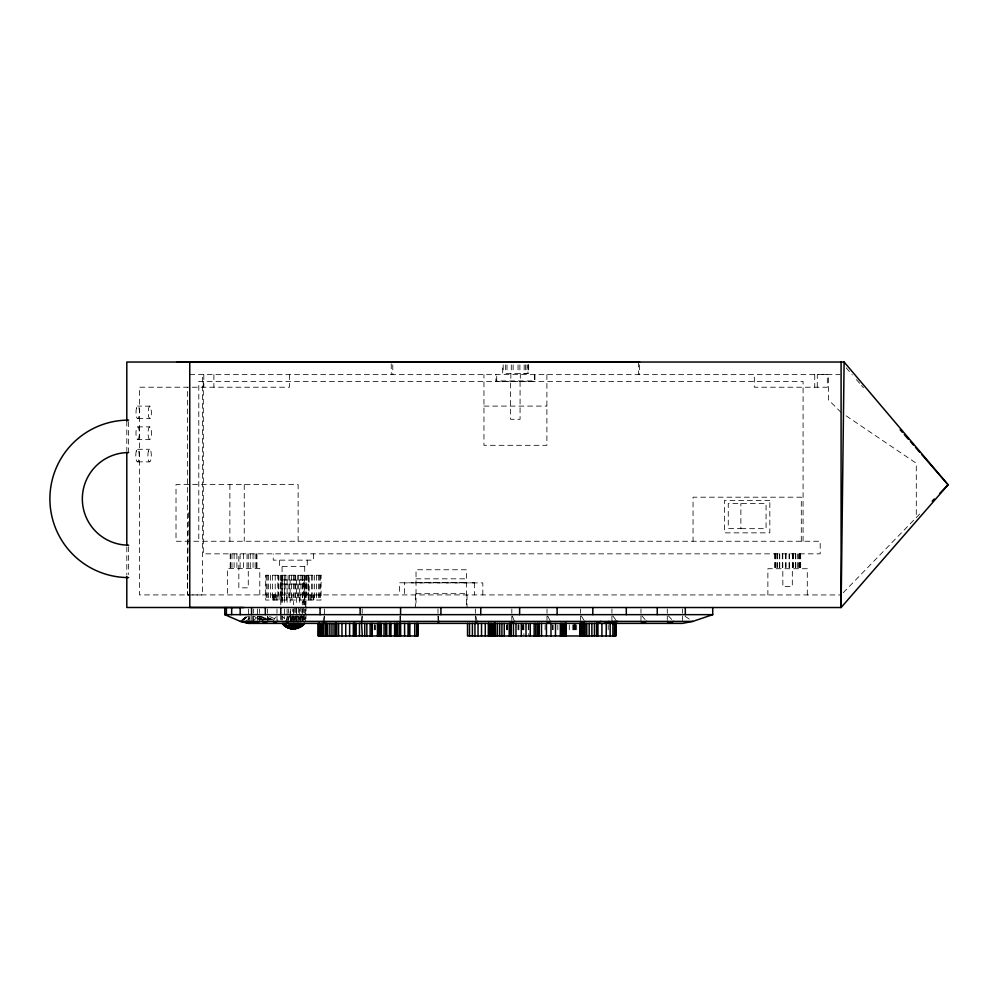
<?xml version="1.0" encoding="UTF-8"?>
<svg xmlns="http://www.w3.org/2000/svg" width="998" height="998" viewBox="0 0 998 998"><rect width="100%" height="100%" fill="white"/><g stroke="black" fill="none" stroke-linecap="round" stroke-linejoin="round"><path stroke-width="0.75" stroke-dasharray="4.99 3.74" d="M188.373 512.76L187.462 594.908L841.089 594.945M304.452 619.746L304.59 614.656M290.393 614.656L290.181 620.045L290.131 608.955M299.812 620.045L300.323 607.533M361.488 621.392L362.049 616.003M302.519 620.045L303.392 614.656L304.203 619.746M323.053 621.392L324.288 616.003M296.656 616.003L296.656 621.392L298.103 616.003M290.568 620.045L292.289 614.656L292.289 608.955M300.149 620.045L301.97 614.656M285.79 621.392L287.861 616.003M295.807 616.003L293.4 621.392L297.616 615.778M287.848 620.045L289.757 616.003M296.656 621.392L299.587 616.003M272.99 621.392L276.309 615.778M290.805 620.269L294.185 614.656L294.185 607.533M290.992 620.269L295.296 614.656M261.975 621.392L266.478 615.778M290.131 621.392L296.418 614.656M843.235 592.725L920.543 513.147M252.856 621.392L257.546 616.577M246.019 621.392L251.346 616.577M149.725 406.086L148.552 408.219L148.128 412.773L148.702 417.102L149.95 418.649L151.135 416.515L151.546 411.949L150.174 406.186L137.612 406.086M524.162 364.856L524.162 373.364L527.031 373.377L527.979 373.364L527.979 364.856M189.757 374.637L839.992 374.637M289.432 374.637L289.432 387.224L139.421 387.212L139.421 594.908L202.407 594.945L202.407 374.637M483.955 406.099L546.892 406.099M137.836 418.649L149.95 418.649M137.662 426.87L149.775 426.87M137.662 439.457A6.3 1.722 90 0 0 139.146 430.013A6.3 1.722 90 0 0 136.177 430.013A6.3 1.722 90 0 0 137.662 439.457L149.775 439.457A6.3 1.722 90 0 0 151.259 430.013A6.3 1.722 90 0 0 148.278 430.013A6.3 1.722 90 0 0 149.775 439.457M137.499 449.287L149.613 449.287M137.499 461.874L149.613 461.874M740.878 528.666L766.065 528.666L766.065 503.491L728.266 503.491L728.266 528.404L740.878 528.666L740.878 503.491M416.029 578.84L466.39 578.828M416.029 582.358L466.39 582.358M474.561 582.832L399.549 582.782L399.549 594.945M304.727 584.055L282.06 584.055L282.06 566.44M416.029 593.685L466.39 593.685M302.294 602.068L305.55 602.068M189.795 594.908L187.462 594.908L187.462 387.212M264.008 620.07L259.38 619.708L254.178 616.34M268.749 620.057L258.083 618.872L263.871 619.995M270.533 619.92L256.773 618.024L265.406 619.92M258.993 616.34L275.298 620.045M258.881 616.34L274.961 620.045M269.373 619.895L257.509 616.402L269.111 619.895M269.547 616.49L277.993 620.17M685.102 616.34L690.254 619.708M846.192 415.854L916.301 463.284L916.301 517.513M267.514 616.577L271.893 620.432M841.089 412.399L828.44 399.811L828.44 374.637M282.708 616.727L284.617 618.797L284.53 616.04M668.323 615.778L673.45 621.392M846.192 367.888L852.304 374.911M856.384 379.577L860.451 384.255M861.474 385.428L863.507 387.76M641.889 615.778L646.529 621.392M612.747 615.778L616.839 621.392M581.185 615.778L584.691 621.392M547.69 616.003L550.447 621.392M512.361 616.003L514.494 621.392M475.722 616.003L477.194 621.392M438.184 616.003L438.983 621.392M304.29 602.068L304.44 604.8M302.032 616.003L302.294 621.392M303.367 604.8L303.292 579.925M400.148 616.003L400.273 621.392M817.275 387.224L817.275 374.512L827.342 374.637L827.342 387.224L754.326 387.224L754.326 374.637M814.755 374.637L814.755 387.224M807.282 594.945L807.282 568.723L767.874 568.723L767.874 594.945M803.078 541.253L803.078 381.373L198.789 381.373L198.789 541.253M801.307 541.253L801.307 497.191L693.049 497.191L693.049 541.253M800.67 553.84L800.67 568.723M800.608 553.84L800.608 568.723M799.835 553.84L799.835 568.723M799.66 553.84L799.66 568.723M798.175 553.84L798.175 568.723M797.876 553.84L797.876 568.723M795.793 553.84L795.793 568.723M795.406 553.84L795.406 568.723M793.56 553.84L793.56 568.723M792.849 553.84L792.849 568.723M792.4 553.84L792.3 586.575L782.856 586.575L782.769 553.84M789.543 553.84L789.543 568.723M789.056 553.84L789.056 568.723M786.1 553.84L786.1 568.723M785.626 553.84L785.626 568.723M782.32 553.84L782.32 568.723M779.762 553.84L779.762 568.723M779.376 553.84L779.376 568.723M777.28 553.84L777.28 568.723M776.98 553.84L776.98 568.723M775.508 553.84L775.508 568.723M775.321 553.84L775.321 568.723M774.56 553.84L774.498 568.723M682.52 608.955L682.52 613.234M682.52 616.115L682.52 620.469M667.288 608.955L667.288 613.234M667.288 616.115L667.288 620.469M640.966 608.955L640.966 613.234M640.966 616.115L640.966 623.388M639.606 364.844L639.606 374.637M638.383 362.049L638.383 374.637M611.924 608.955L611.924 613.234M611.924 616.115L611.924 623.388M608.206 624.785L608.206 633.169M580.487 608.955L580.487 613.234M580.487 616.115L580.487 620.469M576.707 624.785L576.694 633.169M575.709 624.785L575.709 633.169M575.409 624.785L575.409 633.169M575.01 624.785L575.01 633.169M574.711 624.785L574.711 633.169M574.349 624.785L574.299 633.169M573.937 624.785L573.937 633.169M573.314 624.785L573.314 633.169M572.852 624.785L572.852 633.169M569.284 624.785L569.284 633.169M557.845 624.785L557.845 633.169M553.017 624.785L553.017 633.169M552.767 624.785L552.767 633.169M547.004 608.955L547.004 613.234M547.004 616.115L547.004 620.469M546.892 374.637L546.892 445.308L483.955 445.308L483.955 374.637M545.12 624.785L545.12 633.169M534.94 374.637L534.94 381.56L495.906 381.56L495.906 374.637M534.466 374.637L534.466 380.937L496.705 380.937L496.705 374.637M528.678 364.856L528.678 373.364L502.693 373.364L502.693 364.856M528.815 624.785L528.778 635.976M528.478 364.856L528.478 373.364M528.591 624.785L528.591 633.169M528.279 624.785L528.279 633.169M527.031 364.881L527.031 373.377M525.522 364.856L525.522 373.364M523.875 624.785L523.875 635.976M523.339 624.785L523.339 633.169M523.052 624.785L523.127 633.169M522.902 624.785L522.865 633.169M522.777 624.785L522.777 633.169M520.307 373.377L520.307 380.937M520.07 381.56L520.07 419.322L510.627 419.322L510.627 381.56M519.896 364.856L519.896 373.364M518.948 624.785L518.91 633.169M518.386 624.785L518.386 633.169M518.049 364.856L518.049 373.364M517.987 624.785L517.987 633.169M513.122 364.856L513.122 373.364M511.824 608.955L511.824 613.234M511.824 616.115L511.824 620.469M511.275 364.856L511.275 373.364M510.864 373.377L510.864 380.937M507.67 624.785L507.67 633.169M507.283 624.785L507.283 633.169M507.084 624.785L507.084 633.169M506.996 364.856L506.996 373.364M506.759 624.785L506.759 633.169M505.649 364.856L505.649 373.364M503.179 364.856L503.179 373.364M482.82 594.945L482.82 582.894L404.502 582.894L404.502 594.945M475.347 608.955L475.347 613.234M475.347 616.115L475.347 620.469M474.561 582.782L474.561 594.945M467.014 594.945L467.014 607.533M466.39 604.563L466.39 569.758L416.029 569.758L416.029 604.563M437.985 608.955L437.985 613.234M437.985 616.115L437.985 620.469M415.405 594.945L415.405 607.533M400.123 616.115L400.123 623.388M392.788 364.844L392.788 374.637M391.241 363.821L391.241 374.637M375.335 624.785L375.335 633.169M374.737 624.785L374.786 633.169M374.25 624.785L374.25 633.169M362.187 608.955L362.187 613.234M362.187 616.115L362.187 623.388M324.587 608.955L324.587 614.656M324.587 616.115L324.587 623.388M320.645 575.247L320.645 600.048M319.622 575.247L319.622 600.048M318.35 575.247L318.35 600.048M316.391 575.247L316.391 600.048M314.358 575.247L314.358 600.048M313.821 594.945L313.821 600.048M313.534 553.84L313.534 560.14L273.252 560.14L273.252 553.84M313.497 594.945L313.497 600.048M312.748 575.247L312.748 600.048M311.813 594.945L311.813 600.048M311.576 575.247L311.576 600.048M310.353 594.945L310.353 600.048M308.494 575.247L308.494 594.945M307.983 575.247L307.983 594.945M307.247 560.14L307.247 566.44L279.54 566.44L279.54 560.14M306.81 575.247L306.81 600.048M306.473 575.247L306.473 594.945M305.987 604.738L305.987 579.925L280.8 579.925L280.8 604.738M305.987 606.036L305.987 612.173M305.987 613.72L305.987 619.858M305.538 575.247L305.55 608.019M305.55 609.504L305.55 615.442M305.55 616.939L305.55 621.392M304.864 594.945L304.864 600.048M304.727 566.44L304.59 604.8M304.59 608.955L304.59 613.234M304.29 579.925L304.29 604.738M304.078 575.247L304.078 594.945M303.392 607.533L303.392 613.234M303.392 616.115L303.392 620.469M302.456 575.247L302.456 600.048M302.357 575.247L302.294 604.8M302.294 608.955L302.294 620.045M301.97 607.533L301.97 613.234M301.97 616.115L301.97 620.469M300.947 575.247L300.947 594.945M300.323 616.115L300.323 623.388M300.074 594.945L300.074 600.048M299.687 579.925L299.687 604.738M299.687 608.955L299.687 620.045M298.664 575.247L298.664 600.048M298.464 607.533L298.464 613.234M298.464 616.115L298.464 623.388M298.128 541.253L298.128 484.604L176.01 484.604L176.01 541.253L820.194 541.253L820.194 553.84L203.318 553.84L203.318 381.373M297.304 575.247L297.279 600.048M296.656 579.925L296.656 604.738M296.656 608.955L296.656 614.656M296.418 607.533L296.418 613.234M296.418 616.115L296.418 623.388M295.358 575.247L295.358 600.048M295.296 607.533L295.296 613.234M295.296 616.115L295.296 623.388M294.847 575.247L294.847 600.048M294.185 616.115L294.185 623.388M293.4 575.247L293.4 604.738M293.4 608.955L293.4 614.656M293.4 616.003L293.4 620.045M292.289 616.115L292.289 623.388M291.94 594.945L291.94 600.048M291.428 575.247L291.428 600.048M290.393 608.955L290.393 613.234M290.393 616.115L290.393 620.469M290.131 579.925L290.131 604.738M289.482 575.247L289.507 600.048M288.385 608.955L288.385 613.234M288.385 616.115L288.385 620.469M288.123 575.247L288.123 600.048M287.1 579.925L287.1 604.738M287.1 608.955L287.1 614.656M287.1 616.003L287.1 621.392M286.713 594.945L286.713 600.048M285.84 575.247L285.84 594.945M284.492 579.925L284.492 604.738M284.492 608.955L284.492 614.656M284.33 575.247L284.33 600.048M282.708 575.247L282.708 594.945M282.496 579.925L282.496 604.738M282.496 616.003L282.496 620.045M281.923 594.945L281.923 600.048M281.249 575.247L281.249 600.048M281.236 579.925L281.236 604.738M281.236 616.003L281.236 620.045M280.8 614.656L280.8 620.045M280.313 575.247L280.313 594.945M279.976 594.945L279.976 600.048M278.804 575.247L278.804 594.945M278.292 575.247L278.292 594.945M277.931 594.945L277.931 600.048L277.856 575.247M276.982 608.955L276.982 613.234M276.982 616.115L276.982 623.388M276.434 594.945L276.434 600.048M275.211 575.247L275.211 600.048M274.986 594.945L274.986 600.048M274.038 594.945L274.038 600.048M273.29 594.945L273.29 600.048M272.965 594.945L272.965 600.048M272.429 575.247L272.429 600.048M270.396 575.247L270.396 600.048M268.437 575.247L268.437 600.048M267.377 608.955L267.377 613.234M267.377 616.115L267.377 620.469M267.165 575.247L267.165 600.048M266.142 575.247L266.142 600.048M259.792 594.945L259.792 568.586L227.369 568.586L227.369 594.945M259.43 608.955L259.43 613.234M259.43 616.115L259.43 623.388M257.571 608.955L257.571 614.656M257.571 616.115L257.571 620.469M256.96 553.84L256.96 568.586M256.511 553.84L256.511 568.586M255.164 553.84L255.164 568.586M253.48 608.955L253.48 613.234M253.48 616.115L253.48 620.469M253.043 553.84L253.043 568.586M252.731 616.115L252.731 620.469M251.197 616.115L251.197 623.388M250.273 553.84L250.273 568.586M249.737 616.115L249.737 623.388M248.465 608.955L248.552 614.656M248.552 616.115L248.552 620.469M248.277 553.84L248.277 587.834L238.834 587.834L238.834 553.84M247.042 553.84L247.042 568.586M244.248 484.604L244.248 541.253M243.574 553.84L243.574 568.586M240.119 553.84L240.119 568.586M236.888 553.84L236.888 568.586M234.118 553.84L234.118 568.586M231.985 553.84L231.985 568.586M230.65 553.84L230.65 568.586M230.189 553.84L230.189 568.586M229.877 484.604L229.877 541.253M213.896 374.637L213.896 387.224M203.804 374.637L203.804 387.224M128.63 421.667L128.63 452.556M128.63 546.692L128.63 574.499M126.808 421.069L126.808 450.585M126.808 546.904L126.808 574.873M247.479 616.577L241.803 621.392L247.516 616.577M246.144 616.577L240.368 621.392L246.219 616.577M769.832 500.385L724.498 500.385L724.498 532.857L769.832 532.857L769.832 500.385M321.082 575.247L265.705 575.247L265.705 600.048L321.082 600.048L321.082 575.247M308.931 600.048L308.931 575.247L308.856 600.048M136.439 408.219A6.3 1.722 90 0 0 137.387 418.536A6.3 1.722 90 0 0 139.358 410.34A6.3 1.722 90 0 0 136.439 408.219M136.277 451.121A6.3 1.722 90 0 0 137.05 461.662A6.3 1.722 90 0 0 139.159 453.953A6.3 1.722 90 0 0 136.277 451.121M148.39 451.121A6.3 1.722 90 0 0 149.164 461.662A6.3 1.722 90 0 0 151.272 453.953A6.3 1.722 90 0 0 148.39 451.121"/><path stroke-width="1.5" d="M126.808 421.069L126.808 362.037L844.108 362.037L841.089 607.533L126.808 607.495L126.808 576.42M400.273 621.392L400.098 635.976M283.158 623.525C287.175 629.825 297.891 631.11 301.296 623.525L297.641 623.525C296.468 632.233 285.678 628.503 282.222 623.525L285.49 623.525C289.121 631.372 300.136 629.626 304.565 623.525L298.003 627.991L290.842 628.665L295.944 628.665M437.985 623.388L438.983 621.392M475.347 623.388L477.194 621.392M932.207 501.146L934.328 498.975M939.617 493.511L948.1 484.791L844.108 362.037M511.824 623.388L514.494 621.392M547.004 623.388L550.447 621.392M580.487 623.388L584.691 621.392M596.205 623.388L600.771 621.392M604.064 623.388L608.805 621.392M607.994 623.388L612.822 621.392M609.965 623.388L614.83 621.392M615.841 621.392L610.938 623.388L616.839 621.392M611.924 623.388L617.488 621.392M640.966 623.388L646.529 621.392M224.775 607.533L224.775 614.656L240.368 621.392L248.465 623.388L682.52 623.388L692.837 621.392L712.722 614.656L712.722 607.533M667.288 623.388L673.45 621.392M297.641 623.525L289.146 623.525L292.426 628.665L298.414 627.991L288.372 627.991L289.844 627.991M289.595 624.748L293.4 624.511M289.37 624.124L293.4 624M527.979 362.024L524.162 362.024M177.17 362.037L243.961 362.037M639.606 362.049L189.757 362.274M224.775 614.656L712.722 614.656M240.368 621.392L692.837 621.392M293.4 625.022L302.793 625.372L300.223 626.881L286.064 626.881L283.993 625.372L296.967 625.372L299.313 626.133L284.63 625.846M302.157 625.846L299.674 625.758M293.4 626.32L296.481 626.32M296.942 627.991L298.09 627.991M318.337 635.976L318.337 623.388L318.237 635.976L417.925 635.976L417.925 623.388M243.961 607.533L189.757 607.495L189.757 362.037M303.766 623.525L304.565 623.525M249.799 623.388L241.803 621.392L248.415 623.051M246.019 621.392L253.48 623.388M288.784 627.991L291.054 628.665M252.856 621.392L259.43 623.388M261.975 621.392L267.377 623.388M272.99 621.392L276.982 623.388M297.092 625.022L299.313 626.133M285.79 621.392L288.385 623.388M900.196 429.839L902.242 432.184M904.275 434.517L908.355 439.195M910.388 441.528L913.444 445.046M915.49 447.378L919.57 452.057M921.603 454.389L948.1 484.791L841.089 607.533L841.089 362.037M323.053 621.392L324.587 623.388M361.488 621.392L362.311 635.976M685.314 607.533L685.314 614.656M657.258 607.533L657.258 614.656M626.307 607.533L626.307 614.656M615.841 623.388L615.841 635.976L467.526 635.976L467.526 623.388M615.616 623.388L615.616 635.976M615.442 623.388L615.442 635.976M615.167 623.388L615.167 635.976M614.506 623.388L614.506 635.976M612.884 623.388L612.884 635.976M610.152 623.388L610.152 635.976M606.235 623.388L606.235 635.976M601.919 623.388L601.919 635.976M597.927 623.388L597.927 635.976M596.617 623.388L596.617 635.976M594.459 623.388L594.459 635.976M592.8 607.533L592.8 614.656M591.864 623.388L591.864 635.976M589.182 623.388L589.182 635.976M586.762 623.388L586.762 635.976M584.99 623.388L584.99 635.976M584.429 623.388L584.429 635.976M584.217 623.388L584.217 635.976M583.144 623.388L583.144 635.976M582.233 623.388L582.233 635.976M581.26 623.388L581.26 635.976M580.374 623.388L580.374 635.976M579.738 623.388L579.738 635.976M566.265 623.388L566.265 635.976M566.053 623.388L566.053 635.976M565.754 623.388L565.754 635.976M564.993 623.388L564.993 635.976M563.932 623.388L563.932 635.976M562.685 623.388L562.685 635.976M561.425 623.388L561.425 635.976M560.315 623.388L560.315 635.976M557.109 607.533L557.109 614.656M555.499 623.388L555.499 635.976M550.983 623.388L550.983 635.976M546.442 623.388L546.442 635.976M541.515 623.388L541.515 635.976M539.219 623.388L539.219 635.976M538.758 623.388L538.758 635.976M537.46 623.388L537.46 635.976M535.776 623.388L535.776 635.976M534.155 623.388L534.155 635.976M530.25 623.388L530.25 635.976M526.021 623.388L526.021 635.976M521.318 623.388L521.318 635.976M519.621 607.533L519.621 614.656M515.978 623.388L515.978 635.976M513.459 623.388L513.459 635.976M511.263 623.388L511.263 635.976M510.839 623.388L510.839 635.976M510.34 623.388L510.352 635.976M509.753 623.388L509.753 635.976M509.217 623.388L509.217 635.976M504.264 623.388L504.264 635.976M501.907 623.388L501.907 635.976M499.699 623.388L499.699 635.976M497.441 623.388L497.441 635.976M495.432 623.388L495.594 635.976M495.045 623.388L495.045 635.976M494.896 623.388L494.908 635.976M494.509 623.388L494.509 635.976M494.309 623.388L494.309 635.976M493.062 623.388L493.062 635.976M491.677 623.388L491.677 635.976M490.592 623.388L490.592 635.976M489.195 623.388L489.195 635.976M488.596 623.388L488.596 635.976M488.471 623.388L488.471 635.976M485.29 623.388L485.29 635.976M481.523 623.388L481.523 635.976M480.749 607.533L480.749 614.656M478.042 623.388L478.042 635.976M474.948 623.388L474.948 635.976M472.391 623.388L472.391 635.976M469.522 623.388L469.522 635.976M440.916 607.533L440.916 614.656M417.775 623.388L417.775 635.976M416.69 623.388L416.69 635.976M414.756 623.388L414.756 635.976M409.904 623.388L409.829 635.976M409.23 623.388L409.23 635.976M408.045 623.388L408.045 635.976M404.602 623.388L404.602 635.976M400.635 623.388L400.635 635.976M400.572 607.533L400.572 614.656M400.235 623.388L400.235 635.976M399.038 623.388L399.038 635.976M397.117 623.388L397.067 635.976M397.042 623.388L396.842 635.976M396.144 623.388L396.144 635.976M394.622 623.388L394.622 635.976M391.016 623.388L390.842 635.976M390.293 623.388L390.293 635.976M389.469 623.388L389.469 635.976M386.762 623.388L386.762 635.976M385.652 623.388L385.764 635.976M384.043 623.388L384.043 635.976M381.348 623.388L381.348 635.976M380.288 623.388L380.275 635.976M379.789 623.388L379.789 635.976M379.003 623.388L379.003 635.976M378.142 623.388L378.142 635.976M377.456 623.388L377.456 635.976M372.067 623.388L372.017 635.976M371.867 623.388L371.867 635.976M370.146 623.388L370.146 635.976M366.852 623.388L366.852 635.976M364.744 623.388L364.744 635.976M360.141 607.533L360.141 614.656M359.467 623.388L359.467 635.976M356.161 623.388L356.161 635.976M354.889 623.388L354.889 635.976M354.427 623.388L354.427 635.976M353.903 623.388L353.941 635.976M353.329 623.388L353.329 635.976M349.612 623.388L349.612 635.976M345.732 623.388L345.732 635.976M341.965 623.388L341.965 635.976M338.584 623.388L338.584 635.976M336.713 623.388L336.65 635.976M336.301 623.388L336.301 635.976M336.027 623.388L336.027 635.976M335.852 623.388L335.852 635.976M335.677 623.388L335.677 635.976M334.018 623.388L334.018 635.976M331.96 623.388L331.96 635.976M329.864 623.388L329.864 635.976M327.718 623.388L327.718 635.976M326.533 623.388L326.508 635.976M326.171 623.388L326.171 635.976M325.485 623.388L325.485 635.976M323.651 623.388L323.651 635.976M322.716 623.388L322.716 635.976M321.468 623.388L321.468 635.976M320.071 607.533L320.071 614.656M319.959 623.388L319.959 635.976M319.522 623.388L319.522 635.976M318.786 623.388L318.786 635.976M293.4 623.525L293.4 628.902M280.8 607.533L280.8 614.656M265.318 607.533L265.318 614.656M251.571 607.533L251.571 614.656M240.181 607.533L240.181 614.656M231.661 607.533L231.661 614.656M226.384 607.533L226.384 614.656M126.808 452.144L126.808 545.357M128.63 577.58A78.73 78.73 0 0 1 49.9 498.85A78.73 78.73 0 0 1 128.63 420.121M128.63 545.158A46.295 46.295 0 0 1 82.335 498.85A46.295 46.295 0 0 1 128.63 452.556"/></g></svg>
